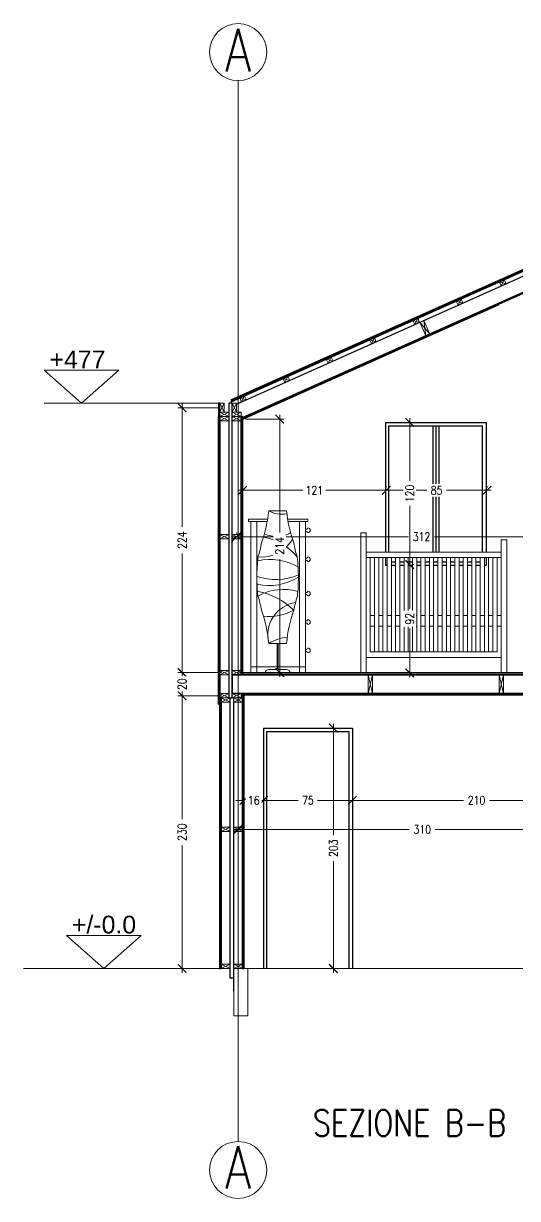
# Model space of a CAD drawing. Header units: centimetres. Extents: x 891 to 3096, y 669 to 2470.
# Drawn here: x 2070 to 2487, y 1475 to 2468 of the extents above; entities that cross this region are included whole.
import ezdxf

# ---------------------------------------------------------------- set-up
doc = ezdxf.new("R2010")
doc.units = ezdxf.units.CM
doc.header["$MEASUREMENT"] = 0
doc.layers.get('DEFPOINTS').update_dxf_attribs({"color": 210})
for name, color, linetype, lineweight in [('A-ANNO-DIMS', 3, 'Continuous', 18), ('A-ANNO-SYMB', 3, 'Continuous', 18), ('A-DETL-MBND', 3, 'Continuous', 18), ('A-DETL-MCUT', 4, 'Continuous', 25), ('A-ELEV-IDEN', 3, 'Continuous', 18), ('A-ELEV-MBE1', 7, 'Continuous', 35), ('A-ELEV-MBE2', 4, 'Continuous', 25), ('A-FURN', 8, 'Continuous', 18), ('A-SECT-MCUT', 7, 'Continuous', 35), ('A-WALL-STUD', 3, 'Continuous', 18)]:
    doc.layers.add(name, color=color, linetype=linetype, lineweight=lineweight)
doc.styles.add('ARIAL', font='Arial.ttf')
doc.styles.add('E-ROMANS', font='romans.shx', dxfattribs={"width": 0.8})
doc.styles.get("Standard").update_dxf_attribs({"font": 'Arial.ttf'})
doc.dimstyles.new('Copy of TICK_36', dxfattribs={"dimtxt": 3.6, "dimasz": 3.6, "dimexe": 1.8, "dimexo": 1.2, "dimgap": 1.8, "dimtad": 0, "dimdec": 0, "dimzin": 0, "dimdsep": 46, "dimtxsty": 'ARIAL', "dimblk": 'ARCHTICK', "dimblk1": 'ARCHTICK', "dimblk2": 'ARCHTICK', "dimcen": 1.8, "dimdle": 1.8, "dimclrd": 256, "dimclre": 256, "dimclrt": 256, "dimadec": 0, "dimazin": 0, "dimtfac": 1, "dimtdec": 0, "dimtmove": 1, "dimatfit": 3, "dimldrblk": 'OPEN90', "dimfxl": 1, "dimtfill": 1, "dimtolj": 1, "dimtzin": 0, "dimlwd": -1, "dimlwe": -1, "dimarcsym": 0})

# ---------------------------------------------------------------- blocks, each defined once
blk = doc.blocks.new('_ArchTick')
at = {"color": 0, "linetype": 'ByBlock', "const_width": 0.15}
blk.add_lwpolyline([(-0.5, -0.5), (0.5, 0.5)], dxfattribs=at)
blk = doc.blocks.new('*D83')
at = {"layer": 'A-ANNO-DIMS', "transparency": 16777216}
for p, q in [((2250.35, 2036.31), (2250.35, 2037.56)), ((2562.49, 2036.36), (2562.49, 2037.56)), ((2246.75, 2033.96), (2395.42, 2033.96)), ((2566.09, 2033.96), (2417.43, 2033.96))]:
    blk.add_line(p, q, dxfattribs=at)
at = {"layer": 'DEFPOINTS', "color": 0, "transparency": 16777216}
for p in [(2250.35, 2033.96), (2250.35, 2033.91), (2562.49, 2033.96)]:
    blk.add_point(p, dxfattribs=at)
at = {"layer": 'A-ANNO-DIMS', "transparency": 16777216, "xscale": 7.2, "yscale": 7.2, "zscale": 7.2, "rotation": 180}
blk.add_blockref('_ArchTick', (2250.35, 2033.96), dxfattribs=at)
at = {"layer": 'A-ANNO-DIMS', "transparency": 16777216, "xscale": 7.2, "yscale": 7.2, "zscale": 7.2}
blk.add_blockref('_ArchTick', (2562.49, 2033.96), dxfattribs=at)
at = {"layer": 'A-ANNO-DIMS', "transparency": 16777216, "insert": (2406.42, 2033.96), "char_height": 7.2, "attachment_point": 5, "style": 'E-ROMANS', "bg_fill": 3, "box_fill_scale": 1.25, "bg_fill_color": 256, "bg_fill_true_color": 13158600, "bg_fill_transparency": 0}
blk.add_mtext('\\A1;312', dxfattribs=at)
blk = doc.blocks.new('_Open90')
at = {"color": 0, "linetype": 'ByBlock', "lineweight": -2}
for p, q in [((0, 0), (-1, 0)), ((-0.5, 0.5), (0, 0)), ((0, 0), (-0.5, -0.5))]:
    blk.add_line(p, q, dxfattribs=at)
blk = doc.blocks.new('*D84')
at = {"layer": 'A-ANNO-DIMS', "transparency": 16777216}
for p, q in [((2255.31, 2075.54), (2255.31, 2076.74)), ((2376.6, 2075.54), (2376.6, 2076.74)), ((2251.71, 2073.14), (2306.18, 2073.14)), ((2380.2, 2073.14), (2325.73, 2073.14))]:
    blk.add_line(p, q, dxfattribs=at)
at = {"layer": 'DEFPOINTS', "color": 0, "transparency": 16777216}
for p in [(2255.31, 2073.14), (2255.31, 2073.14), (2376.6, 2073.14)]:
    blk.add_point(p, dxfattribs=at)
at = {"layer": 'A-ANNO-DIMS', "transparency": 16777216, "xscale": 7.2, "yscale": 7.2, "zscale": 7.2, "rotation": 180}
blk.add_blockref('_ArchTick', (2255.31, 2073.14), dxfattribs=at)
at = {"layer": 'A-ANNO-DIMS', "transparency": 16777216, "xscale": 7.2, "yscale": 7.2, "zscale": 7.2}
blk.add_blockref('_ArchTick', (2376.6, 2073.14), dxfattribs=at)
at = {"layer": 'A-ANNO-DIMS', "transparency": 16777216, "insert": (2315.96, 2073.14), "char_height": 7.2, "attachment_point": 5, "style": 'E-ROMANS', "bg_fill": 3, "box_fill_scale": 1.25, "bg_fill_color": 256, "bg_fill_true_color": 13158600, "bg_fill_transparency": 0}
blk.add_mtext('\\A1;121', dxfattribs=at)
blk = doc.blocks.new('*D85')
at = {"layer": 'A-ANNO-DIMS', "transparency": 16777216}
for p, q in [((2396.42, 2014.05), (2396.42, 1972.92)), ((2398.82, 2010.45), (2400.02, 2010.45)), ((2396.42, 1915.28), (2396.42, 1956.4)), ((2257.71, 1918.88), (2400.02, 1918.88))]:
    blk.add_line(p, q, dxfattribs=at)
at = {"layer": 'DEFPOINTS', "color": 0, "transparency": 16777216}
for p in [(2396.42, 2010.45), (2255.31, 1918.88), (2396.42, 1918.88)]:
    blk.add_point(p, dxfattribs=at)
at = {"layer": 'A-ANNO-DIMS', "transparency": 16777216, "xscale": 7.2, "yscale": 7.2, "zscale": 7.2}
for p, rotation in [((2396.42, 2010.45), 90), ((2396.42, 1918.88), 270)]:
    blk.add_blockref('_ArchTick', p, dxfattribs=dict(at, rotation=rotation))
at = {"layer": 'A-ANNO-DIMS', "transparency": 16777216, "insert": (2396.42, 1964.66), "char_height": 7.2, "attachment_point": 5, "rotation": 90, "style": 'E-ROMANS', "bg_fill": 3, "box_fill_scale": 1.25, "bg_fill_color": 256, "bg_fill_true_color": 13158600, "bg_fill_transparency": 0}
blk.add_mtext('\\A1;92', dxfattribs=at)
blk = doc.blocks.new('*D86')
at = {"layer": 'A-ANNO-DIMS', "transparency": 16777216}
for p, q in [((2376.6, 2075.54), (2376.6, 2076.74)), ((2461.67, 2075.54), (2461.67, 2076.74)), ((2373, 2073.14), (2410.87, 2073.14)), ((2465.27, 2073.14), (2427.4, 2073.14))]:
    blk.add_line(p, q, dxfattribs=at)
at = {"layer": 'DEFPOINTS', "color": 0, "transparency": 16777216}
for p in [(2376.6, 2073.14), (2461.67, 2073.14), (2461.67, 2073.14)]:
    blk.add_point(p, dxfattribs=at)
at = {"layer": 'A-ANNO-DIMS', "transparency": 16777216, "xscale": 7.2, "yscale": 7.2, "zscale": 7.2, "rotation": 180}
blk.add_blockref('_ArchTick', (2376.6, 2073.14), dxfattribs=at)
at = {"layer": 'A-ANNO-DIMS', "transparency": 16777216, "xscale": 7.2, "yscale": 7.2, "zscale": 7.2}
blk.add_blockref('_ArchTick', (2461.67, 2073.14), dxfattribs=at)
at = {"layer": 'A-ANNO-DIMS', "transparency": 16777216, "insert": (2419.13, 2073.14), "char_height": 7.2, "attachment_point": 5, "style": 'E-ROMANS', "bg_fill": 3, "box_fill_scale": 1.25, "bg_fill_color": 256, "bg_fill_true_color": 13158600, "bg_fill_transparency": 0}
blk.add_mtext('\\A1;85', dxfattribs=at)
blk = doc.blocks.new('*D87')
at = {"layer": 'A-ANNO-DIMS', "transparency": 16777216}
for p, q in [((2286.67, 2136.93), (2286.67, 2037.39)), ((2257.71, 2133.33), (2290.27, 2133.33)), ((2286.67, 1915.58), (2286.67, 2015.11)), ((2252.75, 1919.18), (2290.27, 1919.18))]:
    blk.add_line(p, q, dxfattribs=at)
at = {"layer": 'DEFPOINTS', "color": 0, "transparency": 16777216}
for p in [(2255.31, 2133.33), (2286.67, 2133.33), (2250.35, 1919.18)]:
    blk.add_point(p, dxfattribs=at)
at = {"layer": 'A-ANNO-DIMS', "transparency": 16777216, "xscale": 7.2, "yscale": 7.2, "zscale": 7.2}
for p, rotation in [((2286.67, 2133.33), 90), ((2286.67, 1919.18), 270)]:
    blk.add_blockref('_ArchTick', p, dxfattribs=dict(at, rotation=rotation))
at = {"layer": 'A-ANNO-DIMS', "transparency": 16777216, "insert": (2286.67, 2026.25), "char_height": 7.2, "attachment_point": 5, "rotation": 90, "style": 'E-ROMANS', "bg_fill": 3, "box_fill_scale": 1.25, "bg_fill_color": 256, "bg_fill_true_color": 13158600, "bg_fill_transparency": 0}
blk.add_mtext('\\A1;214', dxfattribs=at)
blk = doc.blocks.new('*D88')
at = {"layer": 'A-ANNO-DIMS', "transparency": 16777216}
for p, q in [((2396.42, 2134.14), (2396.42, 2081.09)), ((2398.82, 2130.54), (2400.02, 2130.54)), ((2396.42, 2006.85), (2396.42, 2059.9)), ((2398.82, 2010.45), (2400.02, 2010.45))]:
    blk.add_line(p, q, dxfattribs=at)
at = {"layer": 'DEFPOINTS', "color": 0, "transparency": 16777216}
for p in [(2396.42, 2130.54), (2396.42, 2130.54), (2396.42, 2010.45)]:
    blk.add_point(p, dxfattribs=at)
at = {"layer": 'A-ANNO-DIMS', "transparency": 16777216, "xscale": 7.2, "yscale": 7.2, "zscale": 7.2}
for p, rotation in [((2396.42, 2130.54), 90), ((2396.42, 2010.45), 270)]:
    blk.add_blockref('_ArchTick', p, dxfattribs=dict(at, rotation=rotation))
at = {"layer": 'A-ANNO-DIMS', "transparency": 16777216, "insert": (2396.42, 2070.49), "char_height": 7.2, "attachment_point": 5, "rotation": 90, "style": 'E-ROMANS', "bg_fill": 3, "box_fill_scale": 1.25, "bg_fill_color": 256, "bg_fill_true_color": 13158600, "bg_fill_transparency": 0}
blk.add_mtext('\\A1;120', dxfattribs=at)
blk = doc.blocks.new('*D95')
at = {"layer": 'A-ANNO-DIMS', "transparency": 16777216}
for p, q in [((2204.26, 2146.5), (2204.26, 2042.18)), ((2235.5, 2142.9), (2200.66, 2142.9)), ((2204.26, 1915.58), (2204.26, 2019.89)), ((2237.45, 1919.18), (2200.66, 1919.18))]:
    blk.add_line(p, q, dxfattribs=at)
at = {"layer": 'DEFPOINTS', "color": 0, "transparency": 16777216}
for p in [(2237.9, 2142.9), (2204.26, 1919.18), (2239.85, 1919.18)]:
    blk.add_point(p, dxfattribs=at)
at = {"layer": 'A-ANNO-DIMS', "transparency": 16777216, "xscale": 7.2, "yscale": 7.2, "zscale": 7.2}
for p, rotation in [((2204.26, 2142.9), 90), ((2204.26, 1919.18), 270)]:
    blk.add_blockref('_ArchTick', p, dxfattribs=dict(at, rotation=rotation))
at = {"layer": 'A-ANNO-DIMS', "transparency": 16777216, "insert": (2204.26, 2031.04), "char_height": 7.2, "attachment_point": 5, "rotation": 90, "style": 'E-ROMANS', "bg_fill": 3, "box_fill_scale": 1.25, "bg_fill_color": 256, "bg_fill_true_color": 13158600, "bg_fill_transparency": 0}
blk.add_mtext('\\A1;224', dxfattribs=at)
blk = doc.blocks.new('*D96')
at = {"layer": 'A-ANNO-DIMS', "transparency": 16777216}
for p, q in [((2204.26, 1919.18), (2204.26, 1926.38)), ((2237.45, 1919.18), (2200.66, 1919.18)), ((2204.26, 1919.18), (2204.26, 1917.63)), ((2237.45, 1899.56), (2200.66, 1899.56)), ((2204.26, 1899.56), (2204.26, 1901.1)), ((2204.26, 1899.56), (2204.26, 1892.36))]:
    blk.add_line(p, q, dxfattribs=at)
at = {"layer": 'DEFPOINTS', "color": 0, "transparency": 16777216}
for p in [(2239.85, 1919.18), (2239.85, 1899.56)]:
    blk.add_point(p, dxfattribs=at)
at = {"layer": 'A-ANNO-DIMS', "transparency": 16777216, "xscale": 7.2, "yscale": 7.2, "zscale": 7.2}
for p, rotation in [((2204.26, 1919.18), 270), ((2204.26, 1899.56), 90)]:
    blk.add_blockref('_ArchTick', p, dxfattribs=dict(at, rotation=rotation))
at = {"layer": 'A-ANNO-DIMS', "transparency": 16777216, "insert": (2204.26, 1909.37), "char_height": 7.2, "attachment_point": 5, "rotation": 90, "style": 'E-ROMANS', "bg_fill": 3, "box_fill_scale": 1.25, "bg_fill_color": 256, "bg_fill_true_color": 13158600, "bg_fill_transparency": 0}
blk.add_mtext('\\A1;20', dxfattribs=at)
at = {"layer": 'DEFPOINTS', "color": 0, "transparency": 16777216}
blk.add_point((2204.26, 1919.18), dxfattribs=at)
blk = doc.blocks.new('*D97')
at = {"layer": 'A-ANNO-DIMS', "transparency": 16777216}
for p, q in [((2237.45, 1899.56), (2200.66, 1899.56)), ((2204.26, 1903.16), (2204.26, 1795.38)), ((2204.26, 1665.58), (2204.26, 1773.37)), ((2242.4, 1669.18), (2200.66, 1669.18))]:
    blk.add_line(p, q, dxfattribs=at)
at = {"layer": 'DEFPOINTS', "color": 0, "transparency": 16777216}
for p in [(2204.26, 1899.56), (2239.85, 1899.56), (2244.8, 1669.18)]:
    blk.add_point(p, dxfattribs=at)
at = {"layer": 'A-ANNO-DIMS', "transparency": 16777216, "xscale": 7.2, "yscale": 7.2, "zscale": 7.2}
for p, rotation in [((2204.26, 1899.56), 90), ((2204.26, 1669.18), 270)]:
    blk.add_blockref('_ArchTick', p, dxfattribs=dict(at, rotation=rotation))
at = {"layer": 'A-ANNO-DIMS', "transparency": 16777216, "insert": (2204.26, 1784.37), "char_height": 7.2, "attachment_point": 5, "rotation": 90, "style": 'E-ROMANS', "bg_fill": 3, "box_fill_scale": 1.25, "bg_fill_color": 256, "bg_fill_true_color": 13158600, "bg_fill_transparency": 0}
blk.add_mtext('\\A1;230', dxfattribs=at)
blk = doc.blocks.new('*D98')
at = {"layer": 'A-ANNO-DIMS', "transparency": 16777216}
for p, q in [((2247.95, 1786.68), (2396.02, 1786.68)), ((2251.55, 1784.37), (2251.55, 1783.08)), ((2566.09, 1786.68), (2418.03, 1786.68)), ((2562.49, 1784.37), (2562.49, 1783.08))]:
    blk.add_line(p, q, dxfattribs=at)
at = {"layer": 'DEFPOINTS', "color": 0, "transparency": 16777216}
for p in [(2251.55, 1786.77), (2562.49, 1786.77), (2562.49, 1786.68)]:
    blk.add_point(p, dxfattribs=at)
at = {"layer": 'A-ANNO-DIMS', "transparency": 16777216, "xscale": 7.2, "yscale": 7.2, "zscale": 7.2, "rotation": 180}
blk.add_blockref('_ArchTick', (2251.55, 1786.68), dxfattribs=at)
at = {"layer": 'A-ANNO-DIMS', "transparency": 16777216, "xscale": 7.2, "yscale": 7.2, "zscale": 7.2}
blk.add_blockref('_ArchTick', (2562.49, 1786.68), dxfattribs=at)
at = {"layer": 'A-ANNO-DIMS', "transparency": 16777216, "insert": (2407.02, 1786.68), "char_height": 7.2, "attachment_point": 5, "style": 'E-ROMANS', "bg_fill": 3, "box_fill_scale": 1.25, "bg_fill_color": 256, "bg_fill_true_color": 13158600, "bg_fill_transparency": 0}
blk.add_mtext('\\A1;310', dxfattribs=at)
blk = doc.blocks.new('*D100')
at = {"layer": 'A-ANNO-DIMS', "transparency": 16777216}
for p, q in [((2331.94, 1875.94), (2331.94, 1781.77)), ((2334.34, 1872.34), (2335.54, 1872.34)), ((2331.94, 1665.58), (2331.94, 1759.75)), ((2278.31, 1669.18), (2335.54, 1669.18))]:
    blk.add_line(p, q, dxfattribs=at)
at = {"layer": 'DEFPOINTS', "color": 0, "transparency": 16777216}
for p in [(2331.94, 1872.34), (2331.94, 1872.34), (2275.91, 1669.18)]:
    blk.add_point(p, dxfattribs=at)
at = {"layer": 'A-ANNO-DIMS', "transparency": 16777216, "xscale": 7.2, "yscale": 7.2, "zscale": 7.2}
for p, rotation in [((2331.94, 1872.34), 90), ((2331.94, 1669.18), 270)]:
    blk.add_blockref('_ArchTick', p, dxfattribs=dict(at, rotation=rotation))
at = {"layer": 'A-ANNO-DIMS', "transparency": 16777216, "insert": (2331.94, 1770.76), "char_height": 7.2, "attachment_point": 5, "rotation": 90, "style": 'E-ROMANS', "bg_fill": 3, "box_fill_scale": 1.25, "bg_fill_color": 256, "bg_fill_true_color": 13158600, "bg_fill_transparency": 0}
blk.add_mtext('\\A1;203', dxfattribs=at)
blk = doc.blocks.new('*D101')
at = {"layer": 'A-ANNO-DIMS', "transparency": 16777216}
for p, q in [((2269.31, 1811.23), (2302.18, 1811.23)), ((2272.91, 1789.08), (2272.91, 1814.83)), ((2351.57, 1811.23), (2318.7, 1811.23)), ((2347.97, 1789.08), (2347.97, 1814.83))]:
    blk.add_line(p, q, dxfattribs=at)
at = {"layer": 'DEFPOINTS', "color": 0, "transparency": 16777216}
for p in [(2347.97, 1811.23), (2272.91, 1786.68), (2347.97, 1786.68)]:
    blk.add_point(p, dxfattribs=at)
at = {"layer": 'A-ANNO-DIMS', "transparency": 16777216, "xscale": 7.2, "yscale": 7.2, "zscale": 7.2, "rotation": 180}
blk.add_blockref('_ArchTick', (2272.91, 1811.23), dxfattribs=at)
at = {"layer": 'A-ANNO-DIMS', "transparency": 16777216, "xscale": 7.2, "yscale": 7.2, "zscale": 7.2}
blk.add_blockref('_ArchTick', (2347.97, 1811.23), dxfattribs=at)
at = {"layer": 'A-ANNO-DIMS', "transparency": 16777216, "insert": (2310.44, 1811.23), "char_height": 7.2, "attachment_point": 5, "style": 'E-ROMANS', "bg_fill": 3, "box_fill_scale": 1.25, "bg_fill_color": 256, "bg_fill_true_color": 13158600, "bg_fill_transparency": 0}
blk.add_mtext('\\A1;75', dxfattribs=at)
blk = doc.blocks.new('*D102')
at = {"layer": 'A-ANNO-DIMS', "transparency": 16777216}
for p, q in [((2344.37, 1811.23), (2441.85, 1811.23)), ((2347.97, 1813.63), (2347.97, 1814.83)), ((2561.34, 1811.23), (2463.86, 1811.23)), ((2557.74, 1808.83), (2557.74, 1807.63))]:
    blk.add_line(p, q, dxfattribs=at)
at = {"layer": 'DEFPOINTS', "color": 0, "transparency": 16777216}
for p in [(2347.97, 1811.23), (2557.74, 1811.23), (2557.74, 1811.23)]:
    blk.add_point(p, dxfattribs=at)
at = {"layer": 'A-ANNO-DIMS', "transparency": 16777216, "xscale": 7.2, "yscale": 7.2, "zscale": 7.2, "rotation": 180}
blk.add_blockref('_ArchTick', (2347.97, 1811.23), dxfattribs=at)
at = {"layer": 'A-ANNO-DIMS', "transparency": 16777216, "xscale": 7.2, "yscale": 7.2, "zscale": 7.2}
blk.add_blockref('_ArchTick', (2557.74, 1811.23), dxfattribs=at)
at = {"layer": 'A-ANNO-DIMS', "transparency": 16777216, "insert": (2452.85, 1811.23), "char_height": 7.2, "attachment_point": 5, "style": 'E-ROMANS', "bg_fill": 3, "box_fill_scale": 1.25, "bg_fill_color": 256, "bg_fill_true_color": 13158600, "bg_fill_transparency": 0}
blk.add_mtext('\\A1;210', dxfattribs=at)
blk = doc.blocks.new('*D103')
at = {"layer": 'A-ANNO-DIMS', "transparency": 16777216}
for p, q in [((2256.51, 1811.23), (2249.31, 1811.23)), ((2256.51, 1813.63), (2256.51, 1814.83)), ((2256.51, 1811.23), (2256.86, 1811.23)), ((2272.91, 1811.23), (2272.56, 1811.23)), ((2272.91, 1813.63), (2272.91, 1814.83)), ((2272.91, 1811.23), (2280.11, 1811.23))]:
    blk.add_line(p, q, dxfattribs=at)
at = {"layer": 'A-ANNO-DIMS', "transparency": 16777216, "xscale": 7.2, "yscale": 7.2, "zscale": 7.2}
blk.add_blockref('_ArchTick', (2256.51, 1811.23), dxfattribs=at)
at = {"layer": 'A-ANNO-DIMS', "transparency": 16777216, "xscale": 7.2, "yscale": 7.2, "zscale": 7.2, "rotation": 180}
blk.add_blockref('_ArchTick', (2272.91, 1811.23), dxfattribs=at)
at = {"layer": 'A-ANNO-DIMS', "transparency": 16777216, "insert": (2264.71, 1811.23), "char_height": 7.2, "attachment_point": 5, "style": 'E-ROMANS', "bg_fill": 3, "box_fill_scale": 1.25, "bg_fill_color": 256, "bg_fill_true_color": 13158600, "bg_fill_transparency": 0}
blk.add_mtext('\\A1;16', dxfattribs=at)
at = {"layer": 'DEFPOINTS', "color": 0, "transparency": 16777216}
for p in [(2256.51, 1811.23), (2256.51, 1811.23), (2272.91, 1811.23)]:
    blk.add_point(p, dxfattribs=at)

msp = doc.modelspace()

# ---------------------------------------------------------------- linework, layer by layer
for p, q in [((2246.6, 2146.65), (2243.6, 2146.65)), ((2262.42, 1918.88), (2267.42, 1918.88)), ((2308.42, 1918.88), (2303.42, 1918.88))]:
    msp.add_line(p, q)
at = {"color": 0}
for p, q in [((2355.18, 1918.88), (2359.64, 1918.88)), ((2478.36, 1918.88), (2473.75, 1918.88))]:
    msp.add_line(p, q, dxfattribs=at)
at = {"layer": 'A-ANNO-DIMS'}
msp.add_line((2234.89, 2146.65), (2087.79, 2146.65), dxfattribs=at)
for points in [[(2087.79, 2174.63), (2119.27, 2146.65), (2150.75, 2174.63)], [(2106.69, 1697.17), (2138.17, 1669.18), (2169.66, 1697.17)]]:
    msp.add_lwpolyline(points, close=True, dxfattribs=at)
at = {"layer": 'A-ANNO-SYMB', "color": 0}
for p, q in [((2244.8, 1669.18), (2070.38, 1669.18)), ((2553.24, 1669.18), (2247.8, 1669.18))]:
    msp.add_line(p, q, dxfattribs=at)
at = {"layer": 'A-ANNO-SYMB'}
for centre in [(2251.55, 2443.41), (2251.55, 1498.97)]:
    msp.add_circle(centre, 24.11, dxfattribs=at)
at = {"layer": 'A-DETL-MBND'}
msp.add_lwpolyline([(2471.68, 2230.14), (2558.74, 2269.1)], dxfattribs=at)
at = {"layer": 'A-DETL-MCUT'}
msp.add_line((2255.31, 2135.54), (2254.11, 2135.54), dxfattribs=at)
msp.add_lwpolyline([(2236.1, 2146.65), (2234.89, 2146.65), (2234.89, 2135.54), (2236.1, 2135.54)], close=True, dxfattribs=at)
at = {"layer": 'A-ELEV-IDEN', "color": 3}
msp.add_lwpolyline([(2259.81, 1669.18), (2247.8, 1669.18), (2247.8, 1629.15), (2259.81, 1629.15)], close=True, dxfattribs=at)
at = {"layer": 'A-ELEV-MBE1', "color": 0}
msp.add_lwpolyline([(2256.51, 1900.36), (2386.31, 1900.36)], dxfattribs=at)
at = {"layer": 'A-ELEV-MBE2'}
for p, q in [((2375.89, 2130.54), (2375.89, 2020.83)), ((2375.89, 2130.54), (2460.96, 2130.54)), ((2378.89, 2127.54), (2457.95, 2127.54)), ((2378.89, 2020.83), (2378.89, 2127.54)), ((2415.92, 2127.54), (2415.92, 2020.83)), ((2418.42, 2127.54), (2418.42, 2020.83)), ((2420.93, 2127.54), (2420.93, 2020.83)), ((2457.95, 2020.83), (2457.95, 2127.54)), ((2460.96, 2130.54), (2460.96, 2020.83)), ((2375.89, 2016.37), (2375.89, 2009.83)), ((2460.96, 2016.37), (2460.96, 2009.83)), ((2375.89, 2009.83), (2377.35, 2009.83)), ((2380.92, 2012.84), (2384.49, 2012.84)), ((2380.92, 2009.83), (2384.49, 2009.83)), ((2388.06, 2012.84), (2391.63, 2012.84)), ((2388.06, 2009.83), (2391.63, 2009.83)), ((2395.2, 2012.84), (2398.77, 2012.84)), ((2395.2, 2009.83), (2398.77, 2009.83)), ((2402.34, 2012.84), (2405.91, 2012.84)), ((2402.34, 2009.83), (2405.91, 2009.83)), ((2409.48, 2012.84), (2413.05, 2012.84)), ((2409.48, 2009.83), (2413.05, 2009.83)), ((2416.62, 2012.84), (2420.19, 2012.84)), ((2416.62, 2009.83), (2420.19, 2009.83)), ((2423.76, 2012.84), (2427.34, 2012.84)), ((2423.76, 2009.83), (2427.34, 2009.83)), ((2430.91, 2012.84), (2434.48, 2012.84)), ((2430.91, 2009.83), (2434.48, 2009.83)), ((2438.05, 2012.84), (2441.62, 2012.84)), ((2438.05, 2009.83), (2441.62, 2009.83)), ((2445.19, 2012.84), (2448.76, 2012.84)), ((2445.19, 2009.83), (2448.76, 2009.83)), ((2452.33, 2012.84), (2455.9, 2012.84)), ((2452.33, 2009.83), (2455.9, 2009.83)), ((2459.47, 2009.83), (2460.96, 2009.83)), ((2244.8, 1661.12), (2244.8, 1897.76)), ((2247.8, 1650.01), (2247.8, 1896.36)), ((2272.91, 1872.34), (2272.91, 1669.18)), ((2247.8, 1661.12), (2244.8, 1661.12))]:
    msp.add_line(p, q, dxfattribs=at)
for points in [[(2250.2, 2145.84), (2563.5, 2286.03)], [(2243.6, 2146.65), (2243.6, 1897.76), (2246.6, 1897.76), (2246.6, 2146.65)], [(2272.91, 1872.34), (2272.91, 1872.34), (2347.97, 1872.34), (2347.97, 1669.18)], [(2275.91, 1669.18), (2275.91, 1869.34), (2344.97, 1869.34), (2344.97, 1669.18)]]:
    msp.add_lwpolyline(points, dxfattribs=at)
at = {"layer": 'A-FURN'}
for p, q in [((2277.42, 2055.85), (2292.42, 2055.85)), ((2277.42, 2055.85), (2289.92, 2055.85)), ((2277.42, 2055.85), (2284.92, 2055.85)), ((2285.42, 2055.85), (2284.42, 2055.85)), ((2284.42, 2055.85), (2284.92, 2055.85)), ((2260.42, 2048.88), (2260.42, 2046.88)), ((2260.42, 2048.88), (2276.5, 2048.88)), ((2276.16, 2046.88), (2260.42, 2046.88)), ((2260.42, 2046.88), (2262.42, 2046.88)), ((2262.42, 2046.88), (2262.42, 1918.88)), ((2267.42, 1923.89), (2267.42, 2046.88)), ((2293.34, 2048.88), (2310.42, 2048.88)), ((2310.42, 2046.88), (2293.68, 2046.88)), ((2303.42, 1923.89), (2303.42, 2046.88)), ((2308.42, 1923.89), (2308.42, 2046.88)), ((2310.42, 2048.88), (2310.42, 2046.88)), ((2359.64, 2016.37), (2473.75, 2016.37)), ((2277.42, 1943.85), (2292.42, 1943.85)), ((2284.42, 1943.85), (2284.42, 1921.85)), ((2285.42, 1921.85), (2285.42, 1943.85)), ((2355.18, 1928.85), (2355.18, 1918.88)), ((2359.64, 1918.88), (2359.64, 1927.98)), ((2473.75, 1918.88), (2473.75, 1929.17)), ((2478.36, 1928.49), (2478.36, 1918.88)), ((2267.42, 1923.89), (2262.42, 1923.89)), ((2262.42, 1923.89), (2284.42, 1923.89)), ((2267.42, 1918.88), (2267.42, 1923.89)), ((2277.42, 1921.85), (2292.42, 1921.85)), ((2285.42, 1923.89), (2308.42, 1923.89)), ((2303.42, 1918.88), (2303.42, 1923.89)), ((2303.42, 1923.89), (2308.42, 1923.89)), ((2308.42, 1923.89), (2308.42, 1918.88))]:
    msp.add_line(p, q, dxfattribs=at)
for points in [[(2355.18, 1928.85), (2355.18, 2037.1), (2359.64, 2037.1), (2359.64, 1927.98)], [(2473.75, 1929.17), (2473.75, 2031.18), (2478.36, 2031.18), (2478.36, 1928.49)], [(2359.64, 2020.83), (2359.64, 1932.03), (2473.75, 1932.03), (2473.75, 2020.83), (2359.64, 2020.83)], [(2363.07, 2016.37), (2363.07, 1936.57), (2470.18, 1936.57), (2470.18, 2016.37)], [(2366.64, 1936.57), (2366.64, 2016.37)], [(2370.21, 1936.57), (2370.21, 2016.37)], [(2373.78, 1936.57), (2373.78, 2016.37)], [(2377.35, 1936.57), (2377.35, 2016.37)], [(2380.92, 1936.57), (2380.92, 2016.37)], [(2384.49, 1936.57), (2384.49, 2016.37)], [(2388.06, 1936.57), (2388.06, 2016.37)], [(2391.63, 1936.57), (2391.63, 2016.37)], [(2395.2, 1936.57), (2395.2, 2016.37)], [(2398.77, 1936.57), (2398.77, 2016.37)], [(2402.34, 1936.57), (2402.34, 2016.37)], [(2405.91, 1936.57), (2405.91, 2016.37)], [(2409.48, 1936.57), (2409.48, 2016.37)], [(2413.05, 1936.57), (2413.05, 2016.37)], [(2416.62, 1936.57), (2416.62, 2016.37)], [(2420.19, 1936.57), (2420.19, 2016.37)], [(2423.76, 1936.57), (2423.76, 2016.37)], [(2427.34, 1936.57), (2427.34, 2016.37)], [(2430.91, 1936.57), (2430.91, 2016.37)], [(2434.48, 1936.57), (2434.48, 2016.37)], [(2438.05, 1936.57), (2438.05, 2016.37)], [(2441.62, 1936.57), (2441.62, 2016.37)], [(2445.19, 1936.57), (2445.19, 2016.37)], [(2448.76, 1936.57), (2448.76, 2016.37)], [(2452.33, 1936.57), (2452.33, 2016.37)], [(2455.9, 1936.57), (2455.9, 2016.37)], [(2459.47, 2016.37), (2459.47, 1936.57)], [(2463.04, 1936.49), (2463.04, 2016.37)], [(2466.61, 2016.37), (2466.61, 1936.57)], [(2363.07, 1967.42), (2366.64, 1967.42)], [(2370.21, 1967.42), (2373.78, 1967.42)], [(2377.35, 1967.42), (2380.92, 1967.42)], [(2384.49, 1967.42), (2388.06, 1967.42)], [(2391.63, 1967.42), (2395.2, 1967.42)], [(2398.77, 1967.42), (2402.34, 1967.42)], [(2405.91, 1967.42), (2409.48, 1967.42)], [(2413.05, 1967.42), (2416.62, 1967.42)], [(2420.19, 1967.42), (2423.76, 1967.42)], [(2427.34, 1967.42), (2430.91, 1967.42)], [(2434.48, 1967.42), (2438.05, 1967.42)], [(2441.62, 1967.42), (2445.19, 1967.42)], [(2448.76, 1967.42), (2452.33, 1967.42)], [(2455.9, 1967.42), (2459.47, 1967.42)], [(2463.04, 1967.42), (2466.61, 1967.42)], [(2470.18, 1967.42), (2473.89, 1967.42)], [(2366.64, 1958.35), (2363.07, 1958.35)], [(2373.78, 1958.35), (2370.21, 1958.35)], [(2380.92, 1958.35), (2377.35, 1958.35)], [(2388.06, 1958.35), (2384.49, 1958.35)], [(2395.2, 1958.35), (2391.63, 1958.35)], [(2402.34, 1958.35), (2398.77, 1958.35)], [(2409.48, 1958.35), (2405.91, 1958.35)], [(2416.62, 1958.35), (2413.05, 1958.35)], [(2423.76, 1958.35), (2420.19, 1958.35)], [(2430.91, 1958.35), (2427.34, 1958.35)], [(2438.05, 1958.35), (2434.48, 1958.35)], [(2445.19, 1958.35), (2441.62, 1958.35)], [(2452.33, 1958.35), (2448.76, 1958.35)], [(2459.47, 1958.35), (2455.9, 1958.35)], [(2466.61, 1958.35), (2463.04, 1958.35)], [(2473.75, 1958.35), (2470.18, 1958.35)]]:
    msp.add_lwpolyline(points, dxfattribs=at)
for centre, radius, start, end in [((2162.41, 2067.41), 115.59, 340.50937, 354.25685), ((2288.63, 2076.37), 23.38, 241.35518, 280.02903), ((2407.43, 2067.41), 115.59, 185.74315, 199.49063), ((2284.18, 2057.43), 23.38, 243.61261, 299.99812), ((2307.79, 2042.92), 3.05, 281.86022, 329.55628), ((2307.79, 2035.83), 3.05, 30.44372, 78.13978), ((2310.42, 2039.38), 2, 270, 90), ((2270.77, 2048.17), 31.42, 265.51867, 328.32151), ((2201.89, 2040.18), 70.41, 340.64506, 350.73602), ((2264.23, 1986.2), 48.27, 39.40548, 79.56723), ((2367.95, 2040.18), 70.41, 189.26398, 199.35494), ((2429.22, 1999.85), 161.8, 173.96892, 180), ((2140.62, 1999.85), 161.8, 0, 6.03108), ((2307.79, 2018.42), 3.05, 281.86022, 329.55628), ((2310.42, 2014.88), 2, 270, 90), ((2278.1, 1966.51), 48.27, 60.05336, 102.05926), ((2307.79, 2011.33), 3.05, 30.44372, 78.13978), ((2283.15, 2046.04), 48.27, 250.98033, 293.51042), ((2429.22, 1999.85), 161.8, 180, 185.72905), ((2277.93, 2038.37), 45.65, 256.83666, 302.44851), ((2140.62, 1999.85), 161.8, 354.2637, 0), ((2255.22, 1926.61), 62.68, 46.19628, 78.37338), ((2289.57, 1946.93), 42.51, 73.06027, 120.13527), ((2307.79, 1989.42), 3.05, 281.86022, 329.55628), ((2310.42, 1985.88), 2, 270, 90), ((2201.75, 1960.51), 70.41, 9.26398, 19.22427), ((2304.31, 1950.91), 27.8, 98.92961, 194.71418), ((2368.1, 1960.51), 70.41, 160.79328, 170.73602), ((2307.79, 1982.33), 3.05, 30.44372, 78.13978), ((2159.55, 1932.5), 118.41, 5.49993, 19.40856), ((2278.18, 2009.13), 42.51, 262.78537, 298.72284), ((2409.36, 1932.68), 117.47, 160.52537, 174.54643), ((2307.79, 1965.42), 3.05, 281.86022, 329.55628), ((2307.79, 1958.33), 3.05, 30.44372, 78.13978), ((2310.42, 1961.88), 2, 270, 90), ((2298.76, 1907.08), 42.51, 97.71291, 120.13527), ((2307.79, 1941.42), 3.05, 281.86022, 329.55628), ((2307.79, 1934.33), 3.05, 30.44372, 78.13978), ((2310.42, 1937.88), 2, 270, 90), ((2277.42, 1918.85), 3, 90.00176, 179.46638), ((2292.42, 1918.85), 3, 0.53499, 90)]:
    msp.add_arc(centre, radius, start, end, dxfattribs=at)
at = {"layer": 'A-SECT-MCUT'}
for p, q in [((2563.5, 2291.55), (2245.4, 2149.18)), ((2558.74, 1918.88), (2255.31, 1918.88)), ((2237.3, 1674.19), (2237.3, 1896.36)), ((2386.31, 1900.36), (2557.74, 1900.36))]:
    msp.add_line(p, q, dxfattribs=at)
for points in [[(2557.38, 2287.46), (2245.4, 2147.86)], [(2255.31, 2134.42), (2558.74, 2270.2)], [(2255.31, 2133.33), (2471.68, 2230.14)], [(2234.89, 2135.54), (2234.89, 1892.75), (2236.09, 1892.75), (2236.1, 2135.54)], [(2255.31, 2135.54), (2255.31, 1917.37), (2254.11, 1917.37), (2254.11, 2135.54)], [(2246.6, 1901.36), (2566.25, 1901.36), (2566.25, 1917.37), (2246.6, 1917.37), (2246.6, 1901.36)], [(2256.51, 1901.36), (2256.51, 1669.18), (2255.31, 1669.18), (2255.31, 1901.36)], [(2236.09, 1892.75), (2236.09, 1669.18), (2237.3, 1669.18), (2237.3, 1894.16)]]:
    msp.add_lwpolyline(points, dxfattribs=at)
at = {"layer": 'A-WALL-STUD'}
for p, q in [((2477.83, 2247.7), (2472.17, 2249.33)), ((2473.72, 2245.86), (2476.28, 2251.17)), ((2437.18, 2229.51), (2439.74, 2234.82)), ((2441.29, 2231.35), (2435.63, 2232.98)), ((2404.75, 2215), (2399.09, 2216.63)), ((2400.64, 2213.16), (2403.2, 2218.47)), ((2413.43, 2205.17), (2405.06, 2215.14)), ((2408.35, 2216.61), (2410.14, 2203.7)), ((2368.21, 2198.65), (2362.55, 2200.28)), ((2364.1, 2196.81), (2366.66, 2202.12)), ((2331.67, 2182.3), (2326.01, 2183.93)), ((2327.56, 2180.46), (2330.12, 2185.77)), ((2295.13, 2165.95), (2289.47, 2167.58)), ((2291.02, 2164.11), (2293.58, 2169.42)), ((2239.7, 2139.15), (2236.1, 2146.65)), ((2239.7, 2146.65), (2236.1, 2139.15)), ((2250.2, 2139.15), (2246.6, 2146.65)), ((2250.2, 2146.65), (2246.6, 2139.15)), ((2258.59, 2149.6), (2252.93, 2151.23)), ((2254.48, 2147.76), (2257.04, 2153.07)), ((2243.6, 2139.15), (2236.1, 2135.54)), ((2236.1, 2139.15), (2243.6, 2135.54)), ((2243.6, 2135.54), (2236.1, 2131.94)), ((2236.1, 2135.54), (2243.6, 2131.94)), ((2254.11, 2139.15), (2246.6, 2135.54)), ((2246.6, 2139.15), (2254.11, 2135.54)), ((2254.11, 2135.54), (2246.6, 2131.94)), ((2246.6, 2135.54), (2254.11, 2131.94)), ((2236.1, 2032.16), (2243.6, 2035.77)), ((2243.6, 2032.16), (2236.1, 2035.77)), ((2246.6, 2032.16), (2254.11, 2035.77)), ((2254.11, 2032.16), (2246.6, 2035.77)), ((2236.1, 1917.37), (2243.6, 1920.98)), ((2243.6, 1917.37), (2236.1, 1920.98)), ((2246.6, 1917.37), (2254.11, 1920.98)), ((2254.11, 1917.37), (2246.6, 1920.98)), ((2236.09, 1897.76), (2243.6, 1901.36)), ((2243.6, 1897.76), (2236.09, 1901.36)), ((2237.3, 1894.16), (2244.8, 1897.76)), ((2244.8, 1894.16), (2237.3, 1897.76)), ((2246.6, 1897.76), (2254.11, 1901.36)), ((2254.11, 1897.76), (2246.6, 1901.36)), ((2247.8, 1894.16), (2255.31, 1897.76)), ((2255.31, 1894.16), (2247.8, 1897.76)), ((2244.8, 1784.97), (2237.3, 1788.57)), ((2237.3, 1784.97), (2244.8, 1788.57)), ((2255.31, 1784.97), (2247.8, 1788.57)), ((2247.8, 1784.97), (2255.31, 1788.57)), ((2244.8, 1669.18), (2237.3, 1672.79)), ((2237.3, 1669.18), (2244.8, 1672.79)), ((2255.31, 1669.18), (2247.8, 1672.79)), ((2247.8, 1669.18), (2255.31, 1672.79))]:
    msp.add_line(p, q, dxfattribs=at)
for points in [[(2473.72, 2245.86), (2477.83, 2247.7), (2476.28, 2251.17), (2472.17, 2249.33)], [(2437.18, 2229.51), (2441.29, 2231.35), (2439.74, 2234.82), (2435.63, 2232.98)], [(2400.64, 2213.16), (2404.75, 2215), (2403.2, 2218.47), (2399.09, 2216.63)], [(2405.06, 2215.14), (2408.35, 2216.61), (2413.43, 2205.17), (2410.14, 2203.7)], [(2364.1, 2196.81), (2368.21, 2198.65), (2366.66, 2202.12), (2362.55, 2200.28)], [(2327.56, 2180.46), (2331.67, 2182.3), (2330.12, 2185.77), (2326.01, 2183.93)], [(2291.02, 2164.11), (2295.13, 2165.95), (2293.58, 2169.42), (2289.47, 2167.58)], [(2239.7, 2139.15), (2239.7, 2146.65), (2236.1, 2146.65), (2236.1, 2139.15)], [(2250.2, 2139.15), (2250.2, 2146.65), (2246.6, 2146.65), (2246.6, 2139.15)], [(2254.48, 2147.76), (2258.59, 2149.6), (2257.04, 2153.07), (2252.93, 2151.23)], [(2243.6, 2139.15), (2236.1, 2139.15), (2236.1, 2135.54), (2243.6, 2135.54)], [(2243.6, 2135.54), (2236.1, 2135.54), (2236.1, 2131.94), (2243.6, 2131.94)], [(2254.11, 2139.15), (2246.6, 2139.15), (2246.6, 2135.54), (2254.11, 2135.54)], [(2254.11, 2135.54), (2246.6, 2135.54), (2246.6, 2131.94), (2254.11, 2131.94)], [(2236.1, 2032.16), (2243.6, 2032.16), (2243.6, 2035.77), (2236.1, 2035.77)], [(2246.6, 2032.16), (2254.11, 2032.16), (2254.11, 2035.77), (2246.6, 2035.77)], [(2236.1, 1917.37), (2243.6, 1917.37), (2243.6, 1920.98), (2236.1, 1920.98)], [(2246.6, 1917.37), (2254.11, 1917.37), (2254.11, 1920.98), (2246.6, 1920.98)], [(2236.09, 1897.76), (2243.6, 1897.76), (2243.6, 1901.36), (2236.09, 1901.36)], [(2237.3, 1894.16), (2244.8, 1894.16), (2244.8, 1897.76), (2237.3, 1897.76)], [(2246.6, 1897.76), (2254.11, 1897.76), (2254.11, 1901.36), (2246.6, 1901.36)], [(2247.8, 1894.16), (2255.31, 1894.16), (2255.31, 1897.76), (2247.8, 1897.76)], [(2244.8, 1784.97), (2237.3, 1784.97), (2237.3, 1788.57), (2244.8, 1788.57)], [(2255.31, 1784.97), (2247.8, 1784.97), (2247.8, 1788.57), (2255.31, 1788.57)], [(2244.8, 1669.18), (2237.3, 1669.18), (2237.3, 1672.79), (2244.8, 1672.79)], [(2255.31, 1669.18), (2247.8, 1669.18), (2247.8, 1672.79), (2255.31, 1672.79)]]:
    msp.add_lwpolyline(points, close=True, dxfattribs=at)
for points in [[(2365.04, 1917.37), (2365.04, 1901.36), (2361.44, 1901.36), (2361.44, 1917.37), (2365.04, 1917.37)], [(2361.44, 1917.37), (2365.04, 1901.36)], [(2365.04, 1917.37), (2361.44, 1901.36)], [(2475.48, 1917.37), (2475.48, 1901.36), (2471.88, 1901.36), (2471.88, 1917.37), (2475.48, 1917.37)], [(2471.88, 1917.37), (2475.48, 1901.36)], [(2475.48, 1917.37), (2471.88, 1901.36)]]:
    msp.add_lwpolyline(points, dxfattribs=at)

# ---------------------------------------------------------------- texts
at = {"insert": (2314.7, 1549.75), "char_height": 22.2374, "attachment_point": 1, "style": 'E-ROMANS'}
msp.add_mtext_dynamic_manual_height_columns('SEZIONE B-B', width=404.3209, gutter_width=9, heights=[0], dxfattribs=at)
at = {"layer": 'A-ANNO-DIMS'}
for s, p in [('+477', (2092.33, 2176.21)), ('+/-0.0', (2111.23, 1698.74))]:
    msp.add_text(s, height=15.013, dxfattribs=at).set_placement(p)
at = {"layer": 'A-ANNO-SYMB', "char_height": 35.9, "attachment_point": 1, "style": 'E-ROMANS'}
for insert in [(2240.59, 2463), (2240.52, 1519.14)]:
    msp.add_mtext_dynamic_manual_height_columns('A', width=37.201, gutter_width=2.5, heights=[0], dxfattribs=dict(at, insert=insert))

# ---------------------------------------------------------------- next in the draw order: dimensions: what is measured, and where the dimension line sits
at = {"layer": 'A-ANNO-DIMS'}
for base, p1, p2, picture, middle in [((2204.26, 1919.18), (2237.9, 2142.9), (2239.85, 1919.18), '*D95', (2204.26, 2031.04)), ((2396.42, 1918.88), (2396.42, 2010.45), (2255.31, 1918.88), '*D85', (2396.42, 1964.66))]:
    dim = msp.add_linear_dim(base=base, p1=p1, p2=p2, angle=90, dimstyle='Copy of TICK_36', override={"dimscale": 2, "dimtxsty": 'E-ROMANS'}, dxfattribs=at)
    dim.commit()
    dim.dimension.update_dxf_attribs({"geometry": picture, "text_midpoint": middle})
for base, p1, p2, picture, middle in [((2255.31, 2073.14), (2376.6, 2073.14), (2255.31, 2073.14), '*D84', (2315.96, 2073.14)), ((2250.35, 2033.96), (2562.49, 2033.96), (2250.35, 2033.91), '*D83', (2406.42, 2033.96))]:
    dim = msp.add_linear_dim(base=base, p1=p1, p2=p2, dimstyle='Copy of TICK_36', override={"dimscale": 2, "dimtxsty": 'E-ROMANS'}, dxfattribs=at)
    dim.commit()
    dim.dimension.update_dxf_attribs({"geometry": picture, "text_midpoint": middle})

# ---------------------------------------------------------------- next in the draw order: dimensions: what is measured, and where the dimension line sits
for base, p1, p2, picture, middle in [((2286.67, 2133.33), (2250.35, 1919.18), (2255.31, 2133.33), '*D87', (2286.67, 2026.25)), ((2204.26, 1919.18), (2239.85, 1899.56), (2239.85, 1919.18), '*D96', (2204.26, 1909.37))]:
    dim = msp.add_linear_dim(base=base, p1=p1, p2=p2, angle=90, dimstyle='Copy of TICK_36', override={"dimscale": 2, "dimtxsty": 'E-ROMANS'}, dxfattribs=at)
    dim.commit()
    dim.dimension.update_dxf_attribs({"geometry": picture, "text_midpoint": middle})
dim = msp.add_linear_dim(base=(2461.67, 2073.14), p1=(2376.6, 2073.14), p2=(2461.67, 2073.14), dimstyle='Copy of TICK_36', override={"dimscale": 2, "dimtxsty": 'E-ROMANS'}, dxfattribs=at)
dim.commit()
dim.dimension.update_dxf_attribs({"geometry": '*D86', "text_midpoint": (2419.13, 2073.14)})

# ---------------------------------------------------------------- next in the draw order: dimensions: what is measured, and where the dimension line sits
for base, p1, p2, picture, middle in [((2396.42, 2130.54), (2396.42, 2010.45), (2396.42, 2130.54), '*D88', (2396.42, 2070.49)), ((2204.26, 1899.56), (2244.8, 1669.18), (2239.85, 1899.56), '*D97', (2204.26, 1784.37))]:
    dim = msp.add_linear_dim(base=base, p1=p1, p2=p2, angle=90, dimstyle='Copy of TICK_36', override={"dimscale": 2, "dimtxsty": 'E-ROMANS'}, dxfattribs=at)
    dim.commit()
    dim.dimension.update_dxf_attribs({"geometry": picture, "text_midpoint": middle})

# ---------------------------------------------------------------- next in the draw order: dimensions: what is measured, and where the dimension line sits
dim = msp.add_linear_dim(base=(2562.49, 1786.68), p1=(2251.55, 1786.77), p2=(2562.49, 1786.77), text='310', dimstyle='Copy of TICK_36', override={"dimscale": 2, "dimtxsty": 'E-ROMANS'}, dxfattribs=at)
dim.commit()
dim.dimension.update_dxf_attribs({"geometry": '*D98', "text_midpoint": (2407.02, 1786.68)})

# ---------------------------------------------------------------- next in the draw order: dimensions: what is measured, and where the dimension line sits
dim = msp.add_linear_dim(base=(2331.94, 1872.34), p1=(2275.91, 1669.18), p2=(2331.94, 1872.34), angle=90, dimstyle='Copy of TICK_36', override={"dimscale": 2, "dimtxsty": 'E-ROMANS'}, dxfattribs=at)
dim.commit()
dim.dimension.update_dxf_attribs({"geometry": '*D100', "text_midpoint": (2331.94, 1770.76)})

# ---------------------------------------------------------------- next in the draw order: dimensions: what is measured, and where the dimension line sits
dim = msp.add_linear_dim(base=(2347.97, 1811.23), p1=(2272.91, 1786.68), p2=(2347.97, 1786.68), dimstyle='Copy of TICK_36', override={"dimscale": 2, "dimtxsty": 'E-ROMANS'}, dxfattribs=at)
dim.commit()
dim.dimension.update_dxf_attribs({"geometry": '*D101', "text_midpoint": (2310.44, 1811.23)})

# ---------------------------------------------------------------- next in the draw order: dimensions: what is measured, and where the dimension line sits
for base, p1, p2, picture, middle in [((2256.51, 1811.23), (2272.91, 1811.23), (2256.51, 1811.23), '*D103', (2264.71, 1811.23)), ((2557.74, 1811.23), (2347.97, 1811.23), (2557.74, 1811.23), '*D102', (2452.85, 1811.23))]:
    dim = msp.add_linear_dim(base=base, p1=p1, p2=p2, dimstyle='Copy of TICK_36', override={"dimscale": 2, "dimtxsty": 'E-ROMANS'}, dxfattribs=at)
    dim.commit()
    dim.dimension.update_dxf_attribs({"geometry": picture, "text_midpoint": middle})

# ---------------------------------------------------------------- next in the draw order: linework, layer by layer
at = {"layer": 'A-ANNO-SYMB'}
msp.add_line((2251.55, 1523.09), (2251.55, 2419.3), dxfattribs=at)

doc.saveas('drawing.dxf')
